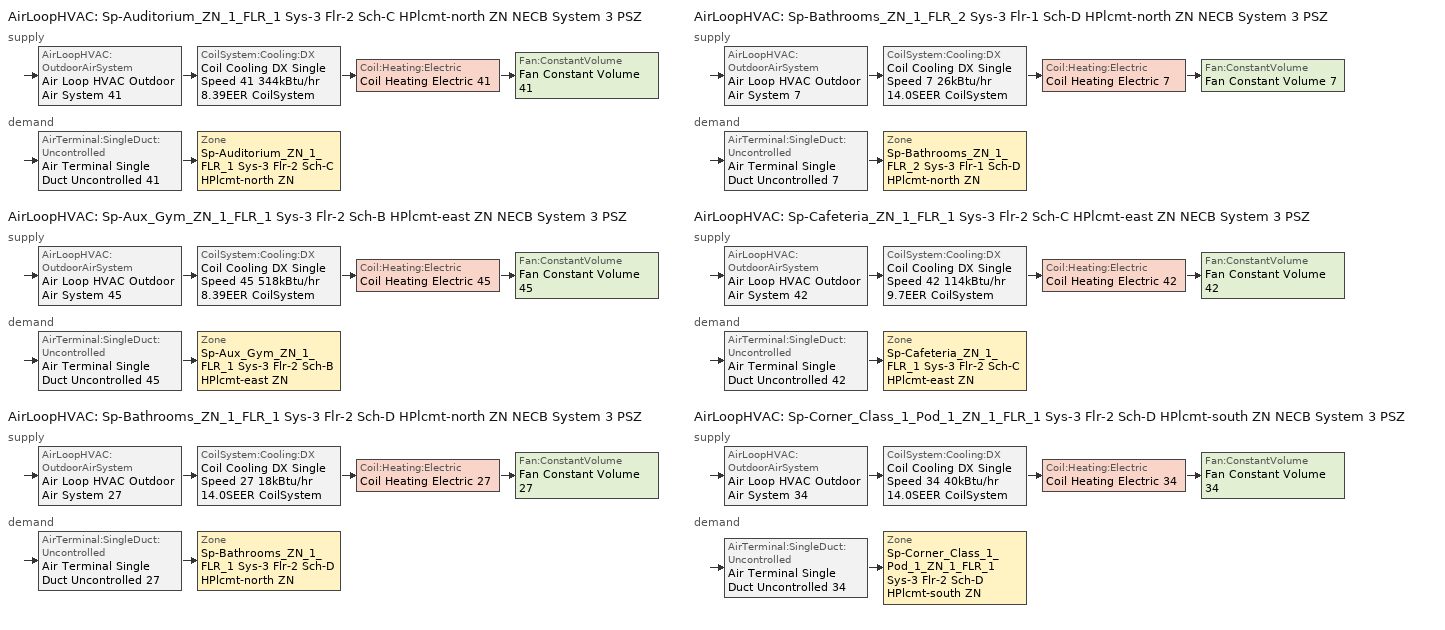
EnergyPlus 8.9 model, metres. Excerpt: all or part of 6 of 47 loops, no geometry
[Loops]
AirLoopHVAC 'Sp-Auditorium_ZN_1_FLR_1 Sys-3 Flr-2 Sch-C HPlcmt-north ZN NECB System 3 PSZ'
 supply: AirLoopHVAC:OutdoorAirSystem 'Air Loop HVAC Outdoor Air System 41' > CoilSystem:Cooling:DX 'Coil Cooling DX Single Speed 41 344kBtu/hr 8.39EER CoilSystem' > Coil:Heating:Electric 'Coil Heating Electric 41' > Fan:ConstantVolume 'Fan Constant Volume 41'
 demand: AirTerminal:SingleDuct:Uncontrolled 'Air Terminal Single Duct Uncontrolled 41' > Zone 'Sp-Auditorium_ZN_1_FLR_1 Sys-3 Flr-2 Sch-C HPlcmt-north ZN'
AirLoopHVAC 'Sp-Aux_Gym_ZN_1_FLR_1 Sys-3 Flr-2 Sch-B HPlcmt-east ZN NECB System 3 PSZ'
 supply: AirLoopHVAC:OutdoorAirSystem 'Air Loop HVAC Outdoor Air System 45' > CoilSystem:Cooling:DX 'Coil Cooling DX Single Speed 45 518kBtu/hr 8.39EER CoilSystem' > Coil:Heating:Electric 'Coil Heating Electric 45' > Fan:ConstantVolume 'Fan Constant Volume 45'
 demand: AirTerminal:SingleDuct:Uncontrolled 'Air Terminal Single Duct Uncontrolled 45' > Zone 'Sp-Aux_Gym_ZN_1_FLR_1 Sys-3 Flr-2 Sch-B HPlcmt-east ZN'
AirLoopHVAC 'Sp-Bathrooms_ZN_1_FLR_1 Sys-3 Flr-2 Sch-D HPlcmt-north ZN NECB System 3 PSZ'
 supply: AirLoopHVAC:OutdoorAirSystem 'Air Loop HVAC Outdoor Air System 27' > CoilSystem:Cooling:DX 'Coil Cooling DX Single Speed 27 18kBtu/hr 14.0SEER CoilSystem' > Coil:Heating:Electric 'Coil Heating Electric 27' > Fan:ConstantVolume 'Fan Constant Volume 27'
 demand: AirTerminal:SingleDuct:Uncontrolled 'Air Terminal Single Duct Uncontrolled 27' > Zone 'Sp-Bathrooms_ZN_1_FLR_1 Sys-3 Flr-2 Sch-D HPlcmt-north ZN'
AirLoopHVAC 'Sp-Bathrooms_ZN_1_FLR_2 Sys-3 Flr-1 Sch-D HPlcmt-north ZN NECB System 3 PSZ'
 supply: AirLoopHVAC:OutdoorAirSystem 'Air Loop HVAC Outdoor Air System 7' > CoilSystem:Cooling:DX 'Coil Cooling DX Single Speed 7 26kBtu/hr 14.0SEER CoilSystem' > Coil:Heating:Electric 'Coil Heating Electric 7' > Fan:ConstantVolume 'Fan Constant Volume 7'
 demand: AirTerminal:SingleDuct:Uncontrolled 'Air Terminal Single Duct Uncontrolled 7' > Zone 'Sp-Bathrooms_ZN_1_FLR_2 Sys-3 Flr-1 Sch-D HPlcmt-north ZN'
AirLoopHVAC 'Sp-Cafeteria_ZN_1_FLR_1 Sys-3 Flr-2 Sch-C HPlcmt-east ZN NECB System 3 PSZ'
 supply: AirLoopHVAC:OutdoorAirSystem 'Air Loop HVAC Outdoor Air System 42' > CoilSystem:Cooling:DX 'Coil Cooling DX Single Speed 42 114kBtu/hr 9.7EER CoilSystem' > Coil:Heating:Electric 'Coil Heating Electric 42' > Fan:ConstantVolume 'Fan Constant Volume 42'
 demand: AirTerminal:SingleDuct:Uncontrolled 'Air Terminal Single Duct Uncontrolled 42' > Zone 'Sp-Cafeteria_ZN_1_FLR_1 Sys-3 Flr-2 Sch-C HPlcmt-east ZN'
AirLoopHVAC 'Sp-Corner_Class_1_Pod_1_ZN_1_FLR_1 Sys-3 Flr-2 Sch-D HPlcmt-south ZN NECB System 3 PSZ'
 supply: AirLoopHVAC:OutdoorAirSystem 'Air Loop HVAC Outdoor Air System 34' > CoilSystem:Cooling:DX 'Coil Cooling DX Single Speed 34 40kBtu/hr 14.0SEER CoilSystem' > Coil:Heating:Electric 'Coil Heating Electric 34' > Fan:ConstantVolume 'Fan Constant Volume 34'
 demand: AirTerminal:SingleDuct:Uncontrolled 'Air Terminal Single Duct Uncontrolled 34' > Zone 'Sp-Corner_Class_1_Pod_1_ZN_1_FLR_1 Sys-3 Flr-2 Sch-D HPlcmt-south ZN'
[DesignSpecification:OutdoorAir] Outdoor Air Method=Sum; Outdoor Air Flow per Person {m3/s-person}=0; Outdoor Air Flow per Zone {m3/s}=0; Outdoor Air Flow Air Changes per Hour {1/hr}=0
Name | Outdoor Air Flow per Zone Floor Area {m3/s-m2}
Space Function Audience - auditorium Ventilation | 0.0041148
Space Function Gym - play Ventilation | 0.001524
Space Function Washroom-sch-D Ventilation | 0.0003048
Space Function Conf./meet./multi-purpose Ventilation | 0.0015748
Space Function Classroom/lecture/training Ventilation | 0.00278384
[DesignSpecification:ZoneAirDistribution] Zone Air Distribution Effectiveness in Cooling Mode=1; Zone Air Distribution Effectiveness in Heating Mode=1
Sp-Auditorium_ZN_1_FLR_1 Sys-3 Flr-2 Sch-C HPlcmt-north ZN Design Spec Zone Air Dist; Sp-Aux_Gym_ZN_1_FLR_1 Sys-3 Flr-2 Sch-B HPlcmt-east ZN Design Spec Zone Air Dist; Sp-Bathrooms_ZN_1_FLR_1 Sys-3 Flr-2 Sch-D HPlcmt-north ZN Design Spec Zone Air Dist; Sp-Bathrooms_ZN_1_FLR_2 Sys-3 Flr-1 Sch-D HPlcmt-north ZN Design Spec Zone Air Dist; Sp-Cafeteria_ZN_1_FLR_1 Sys-3 Flr-2 Sch-C HPlcmt-east ZN Design Spec Zone Air Dist; Sp-Corner_Class_1_Pod_1_ZN_1_FLR_1 Sys-3 Flr-2 Sch-D HPlcmt-south ZN Design Spec Zone Air Dist
[Sizing:Zone] Zone Cooling Design Supply Air Temperature Input Method=SupplyAirTemperature; Zone Cooling Design Supply Air Temperature {C}=13; Zone Cooling Design Supply Air Temperature Difference {deltaC}=11.11; Zone Heating Design Supply Air Temperature Input Method=SupplyAirTemperature; Zone Heating Design Supply Air Temperature {C}=43; Zone Heating Design Supply Air Temperature Difference {deltaC}=11.11; Zone Cooling Design Supply Air Humidity Ratio {kgWater/kgDryAir}=0.0085; Zone Heating Design Supply Air Humidity Ratio {kgWater/kgDryAir}=0.008; Zone Heating Sizing Factor=1.3; Zone Cooling Sizing Factor=1.1; Cooling Design Air Flow Method=DesignDay; Cooling Design Air Flow Rate {m3/s}=0; Cooling Minimum Air Flow per Zone Floor Area {m3/s-m2}=0.000762; Cooling Minimum Air Flow {m3/s}=0; Cooling Minimum Air Flow Fraction=0; Heating Design Air Flow Method=DesignDay; Heating Design Air Flow Rate {m3/s}=0; Heating Maximum Air Flow per Zone Floor Area {m3/s-m2}=0.002032; Heating Maximum Air Flow {m3/s}=0.141576; Heating Maximum Air Flow Fraction=0.3; Account for Dedicated Outdoor Air System=No
Name | Design Specification Outdoor Air Object | Design Specification Zone Air Distribution Object
Sp-Auditorium_ZN_1_FLR_1 Sys-3 Flr-2 Sch-C HPlcmt-north ZN | Space Function Audience - auditorium Ventilation | Sp-Auditorium_ZN_1_FLR_1 Sys-3 Flr-2 Sch-C HPlcmt-north ZN Design Spec Zone Air Dist
Sp-Aux_Gym_ZN_1_FLR_1 Sys-3 Flr-2 Sch-B HPlcmt-east ZN | Space Function Gym - play Ventilation | Sp-Aux_Gym_ZN_1_FLR_1 Sys-3 Flr-2 Sch-B HPlcmt-east ZN Design Spec Zone Air Dist
Sp-Bathrooms_ZN_1_FLR_1 Sys-3 Flr-2 Sch-D HPlcmt-north ZN | Space Function Washroom-sch-D Ventilation | Sp-Bathrooms_ZN_1_FLR_1 Sys-3 Flr-2 Sch-D HPlcmt-north ZN Design Spec Zone Air Dist
Sp-Bathrooms_ZN_1_FLR_2 Sys-3 Flr-1 Sch-D HPlcmt-north ZN | Space Function Washroom-sch-D Ventilation | Sp-Bathrooms_ZN_1_FLR_2 Sys-3 Flr-1 Sch-D HPlcmt-north ZN Design Spec Zone Air Dist
Sp-Cafeteria_ZN_1_FLR_1 Sys-3 Flr-2 Sch-C HPlcmt-east ZN | Space Function Conf./meet./multi-purpose Ventilation | Sp-Cafeteria_ZN_1_FLR_1 Sys-3 Flr-2 Sch-C HPlcmt-east ZN Design Spec Zone Air Dist
Sp-Corner_Class_1_Pod_1_ZN_1_FLR_1 Sys-3 Flr-2 Sch-D HPlcmt-south ZN | Space Function Classroom/lecture/training Ventilation | Sp-Corner_Class_1_Pod_1_ZN_1_FLR_1 Sys-3 Flr-2 Sch-D HPlcmt-south ZN Design Spec Zone Air Dist
[Sizing:System] Type of Load to Size On=Sensible; Design Outdoor Air Flow Rate {m3/s}=Autosize; Central Heating Maximum System Air Flow Ratio=1; Preheat Design Temperature {C}=7; Preheat Design Humidity Ratio {kgWater/kgDryAir}=0.008; Precool Design Temperature {C}=13; Precool Design Humidity Ratio {kgWater/kgDryAir}=0.008; Central Cooling Design Supply Air Temperature {C}=13; Central Heating Design Supply Air Temperature {C}=43; Type of Zone Sum to Use=NonCoincident; 100% Outdoor Air in Cooling=No; 100% Outdoor Air in Heating=No; Central Cooling Design Supply Air Humidity Ratio {kgWater/kgDryAir}=0.0085; Central Heating Design Supply Air Humidity Ratio {kgWater/kgDryAir}=0.008; Cooling Supply Air Flow Rate Method=DesignDay; Cooling Supply Air Flow Rate {m3/s}=0; Cooling Supply Air Flow Rate Per Floor Area {m3/s-m2}=0.00996765; Cooling Fraction of Autosized Cooling Supply Air Flow Rate=1; Cooling Supply Air Flow Rate Per Unit Cooling Capacity {m3/s-W}=3.94755e-05; Heating Supply Air Flow Rate Method=DesignDay; Heating Supply Air Flow Rate {m3/s}=0; Heating Supply Air Flow Rate Per Floor Area {m3/s-m2}=0.00996765; Heating Fraction of Autosized Heating Supply Air Flow Rate=1; Heating Fraction of Autosized Cooling Supply Air Flow Rate=1; Heating Supply Air Flow Rate Per Unit Heating Capacity {m3/s-W}=3.15882e-05; System Outdoor Air Method=ZoneSum; Zone Maximum Outdoor Air Fraction=1; Cooling Design Capacity Method=CoolingDesignCapacity; Cooling Design Capacity {W}=Autosize; Cooling Design Capacity Per Floor Area {W/m2}=234.7; Fraction of Autosized Cooling Design Capacity=1; Heating Design Capacity Method=HeatingDesignCapacity; Heating Design Capacity {W}=Autosize; Heating Design Capacity Per Floor Area {W/m2}=157; Fraction of Autosized Heating Design Capacity=1; Central Cooling Capacity Control Method=OnOff
Sp-Auditorium_ZN_1_FLR_1 Sys-3 Flr-2 Sch-C HPlcmt-north ZN NECB System 3 PSZ; Sp-Aux_Gym_ZN_1_FLR_1 Sys-3 Flr-2 Sch-B HPlcmt-east ZN NECB System 3 PSZ; Sp-Bathrooms_ZN_1_FLR_1 Sys-3 Flr-2 Sch-D HPlcmt-north ZN NECB System 3 PSZ; Sp-Bathrooms_ZN_1_FLR_2 Sys-3 Flr-1 Sch-D HPlcmt-north ZN NECB System 3 PSZ; Sp-Cafeteria_ZN_1_FLR_1 Sys-3 Flr-2 Sch-C HPlcmt-east ZN NECB System 3 PSZ; Sp-Corner_Class_1_Pod_1_ZN_1_FLR_1 Sys-3 Flr-2 Sch-D HPlcmt-south ZN NECB System 3 PSZ
[ZoneControl:Thermostat]
Name | Zone or ZoneList | Control Type Schedule | Control 1
Sp-Auditorium_ZN_1_FLR_1 Sys-3 Flr-2 Sch-C HPlcmt-north ZN Thermostat | Sp-Auditorium_ZN_1_FLR_1 Sys-3 Flr-2 Sch-C HPlcmt-north ZN | Sp-Auditorium_ZN_1_FLR_1 Sys-3 Flr-2 Sch-C HPlcmt-north ZN Thermostat Schedule | Space Function Audience - auditorium Thermostat 2
Sp-Aux_Gym_ZN_1_FLR_1 Sys-3 Flr-2 Sch-B HPlcmt-east ZN Thermostat | Sp-Aux_Gym_ZN_1_FLR_1 Sys-3 Flr-2 Sch-B HPlcmt-east ZN | Sp-Aux_Gym_ZN_1_FLR_1 Sys-3 Flr-2 Sch-B HPlcmt-east ZN Thermostat Schedule | Space Function Gym - play Thermostat 3
Sp-Bathrooms_ZN_1_FLR_1 Sys-3 Flr-2 Sch-D HPlcmt-north ZN Thermostat | Sp-Bathrooms_ZN_1_FLR_1 Sys-3 Flr-2 Sch-D HPlcmt-north ZN | Sp-Bathrooms_ZN_1_FLR_1 Sys-3 Flr-2 Sch-D HPlcmt-north ZN Thermostat Schedule | Space Function Washroom-sch-D Thermostat 4
Sp-Bathrooms_ZN_1_FLR_2 Sys-3 Flr-1 Sch-D HPlcmt-north ZN Thermostat | Sp-Bathrooms_ZN_1_FLR_2 Sys-3 Flr-1 Sch-D HPlcmt-north ZN | Sp-Bathrooms_ZN_1_FLR_2 Sys-3 Flr-1 Sch-D HPlcmt-north ZN Thermostat Schedule | Space Function Washroom-sch-D Thermostat 3
Sp-Cafeteria_ZN_1_FLR_1 Sys-3 Flr-2 Sch-C HPlcmt-east ZN Thermostat | Sp-Cafeteria_ZN_1_FLR_1 Sys-3 Flr-2 Sch-C HPlcmt-east ZN | Sp-Cafeteria_ZN_1_FLR_1 Sys-3 Flr-2 Sch-C HPlcmt-east ZN Thermostat Schedule | Space Function Conf./meet./multi-purpose Thermostat 2
Sp-Corner_Class_1_Pod_1_ZN_1_FLR_1 Sys-3 Flr-2 Sch-D HPlcmt-south ZN Thermostat | Sp-Corner_Class_1_Pod_1_ZN_1_FLR_1 Sys-3 Flr-2 Sch-D HPlcmt-south ZN | Sp-Corner_Class_1_Pod_1_ZN_1_FLR_1 Sys-3 Flr-2 Sch-D HPlcmt-south ZN Thermostat Schedule | Space Function Classroom/lecture/training Thermostat 43
[ThermostatSetpoint:DualSetpoint]
Name | Heating Setpoint Temperature Schedule | Cooling Setpoint Temperature Schedule
Space Function Audience - auditorium Thermostat 2; Space Function Conf./meet./multi-purpose Thermostat 2 | NECB-C-Thermostat Setpoint-Heating | NECB-C-Thermostat Setpoint-Cooling
Space Function Gym - play Thermostat 3 | NECB-B-Thermostat Setpoint-Heating | NECB-B-Thermostat Setpoint-Cooling
Space Function Washroom-sch-D Thermostat 4; Space Function Washroom-sch-D Thermostat 3; Space Function Classroom/lecture/training Thermostat 43 | NECB-D-Thermostat Setpoint-Heating | NECB-D-Thermostat Setpoint-Cooling
[ZoneHVAC:Baseboard:Convective:Electric] Availability Schedule=Always On Discrete; Heating Design Capacity {W}=Autosize; Efficiency=1
Zone HVAC Baseboard Convective Electric 41; Zone HVAC Baseboard Convective Electric 45; Zone HVAC Baseboard Convective Electric 27; Zone HVAC Baseboard Convective Electric 7; Zone HVAC Baseboard Convective Electric 42; Zone HVAC Baseboard Convective Electric 34
[AirTerminal:SingleDuct:Uncontrolled] Availability Schedule=Always On Discrete; Maximum Air Flow Rate {m3/s}=AutoSize
Air Terminal Single Duct Uncontrolled 41; Air Terminal Single Duct Uncontrolled 45; Air Terminal Single Duct Uncontrolled 27; Air Terminal Single Duct Uncontrolled 7; Air Terminal Single Duct Uncontrolled 42; Air Terminal Single Duct Uncontrolled 34
[Zone equipment]
Sp-Auditorium_ZN_1_FLR_1 Sys-3 Flr-2 Sch-C HPlcmt-north ZN: Air Terminal Single Duct Uncontrolled 41, Zone HVAC Baseboard Convective Electric 41
Sp-Aux_Gym_ZN_1_FLR_1 Sys-3 Flr-2 Sch-B HPlcmt-east ZN: Air Terminal Single Duct Uncontrolled 45, Zone HVAC Baseboard Convective Electric 45
Sp-Bathrooms_ZN_1_FLR_1 Sys-3 Flr-2 Sch-D HPlcmt-north ZN: Air Terminal Single Duct Uncontrolled 27, Zone HVAC Baseboard Convective Electric 27
Sp-Bathrooms_ZN_1_FLR_2 Sys-3 Flr-1 Sch-D HPlcmt-north ZN: Air Terminal Single Duct Uncontrolled 7, Zone HVAC Baseboard Convective Electric 7
Sp-Cafeteria_ZN_1_FLR_1 Sys-3 Flr-2 Sch-C HPlcmt-east ZN: Air Terminal Single Duct Uncontrolled 42, Zone HVAC Baseboard Convective Electric 42
Sp-Corner_Class_1_Pod_1_ZN_1_FLR_1 Sys-3 Flr-2 Sch-D HPlcmt-south ZN: Air Terminal Single Duct Uncontrolled 34, Zone HVAC Baseboard Convective Electric 34
[Fan:ConstantVolume] Fan Total Efficiency=0.39975; Pressure Rise {Pa}=640; Maximum Flow Rate {m3/s}=AutoSize; Motor Efficiency=0.615; Motor In Airstream Fraction=1
Name | Availability Schedule
Fan Constant Volume 41 | Sp-Auditorium_ZN_1_FLR_1 Sys-3 Flr-2 Sch-C HPlcmt-north ZN NECB System 3 PSZ Occ Sch
Fan Constant Volume 45 | Sp-Aux_Gym_ZN_1_FLR_1 Sys-3 Flr-2 Sch-B HPlcmt-east ZN NECB System 3 PSZ Occ Sch
Fan Constant Volume 27 | Always On Discrete
Fan Constant Volume 7 | Sp-Bathrooms_ZN_1_FLR_2 Sys-3 Flr-1 Sch-D HPlcmt-north ZN NECB System 3 PSZ Occ Sch
Fan Constant Volume 42 | Sp-Cafeteria_ZN_1_FLR_1 Sys-3 Flr-2 Sch-C HPlcmt-east ZN NECB System 3 PSZ Occ Sch
Fan Constant Volume 34 | Sp-Corner_Class_1_Pod_1_ZN_1_FLR_1 Sys-3 Flr-2 Sch-D HPlcmt-south ZN NECB System 3 PSZ Occ Sch
[Coil:Cooling:DX:SingleSpeed] Availability Schedule=Always On Discrete; Gross Rated Total Cooling Capacity {W}=Autosize; Gross Rated Sensible Heat Ratio=Autosize; Rated Air Flow Rate {m3/s}=Autosize; Rated Evaporator Fan Power Per Volume Flow Rate {W/(m3/s)}=773.3; Condenser Type=AirCooled; Evaporative Condenser Effectiveness=0; Evaporative Condenser Air Flow Rate {m3/s}=Autosize; Evaporative Condenser Pump Rated Power Consumption {W}=Autosize; Crankcase Heater Capacity {W}=0; Maximum Outdoor Dry-Bulb Temperature for Crankcase Heater Operation {C}=0; Basin Heater Capacity {W/K}=0; Basin Heater Setpoint Temperature {C}=10
Name | Gross Rated Cooling COP {W/W} | Total Cooling Capacity Function of Temperature Curve | Total Cooling Capacity Function of Flow Fraction Curve | Energy Input Ratio Function of Temperature Curve | Energy Input Ratio Function of Flow Fraction Curve | Part Load Fraction Correlation Curve
Coil Cooling DX Single Speed 41 344kBtu/hr 8.39EER | 3.0624 | DXCOOL-NECB2011-REF-CAPFT 35 | DXCOOL-NECB2011-REF-CAPFFLOW 35 | DXCOOL-NECB2011-REF-COOLEIRFT 35 | DXCOOL-NECB2011-REF-COOLEIRFFLOW 35 | DXCOOL-NECB2011-REF-COOLPLFFPLR 35
Coil Cooling DX Single Speed 45 518kBtu/hr 8.39EER | 3.17652 | DXCOOL-NECB2011-REF-CAPFT 39 | DXCOOL-NECB2011-REF-CAPFFLOW 39 | DXCOOL-NECB2011-REF-COOLEIRFT 39 | DXCOOL-NECB2011-REF-COOLEIRFFLOW 39 | DXCOOL-NECB2011-REF-COOLPLFFPLR 39
Coil Cooling DX Single Speed 27 18kBtu/hr 14.0SEER | 3.8248 | DXCOOL-NECB2011-REF-CAPFT 19 | DXCOOL-NECB2011-REF-CAPFFLOW 19 | DXCOOL-NECB2011-REF-COOLEIRFT 19 | DXCOOL-NECB2011-REF-COOLEIRFFLOW 19 | DXCOOL-NECB2011-REF-COOLPLFFPLR 19
Coil Cooling DX Single Speed 7 26kBtu/hr 14.0SEER | 3.8248 | DXCOOL-NECB2011-REF-CAPFT 43 | DXCOOL-NECB2011-REF-CAPFFLOW 43 | DXCOOL-NECB2011-REF-COOLEIRFT 43 | DXCOOL-NECB2011-REF-COOLEIRFFLOW 43 | DXCOOL-NECB2011-REF-COOLPLFFPLR 43
Coil Cooling DX Single Speed 42 114kBtu/hr 9.7EER | 3.36502 | DXCOOL-NECB2011-REF-CAPFT 36 | DXCOOL-NECB2011-REF-CAPFFLOW 36 | DXCOOL-NECB2011-REF-COOLEIRFT 36 | DXCOOL-NECB2011-REF-COOLEIRFFLOW 36 | DXCOOL-NECB2011-REF-COOLPLFFPLR 36
Coil Cooling DX Single Speed 34 40kBtu/hr 14.0SEER | 3.8248 | DXCOOL-NECB2011-REF-CAPFT 27 | DXCOOL-NECB2011-REF-CAPFFLOW 27 | DXCOOL-NECB2011-REF-COOLEIRFT 27 | DXCOOL-NECB2011-REF-COOLEIRFFLOW 27 | DXCOOL-NECB2011-REF-COOLPLFFPLR 27
[Coil:Heating:Electric] Availability Schedule=Always On Discrete; Efficiency=1; Nominal Capacity {W}=Autosize
Coil Heating Electric 41; Coil Heating Electric 45; Coil Heating Electric 27; Coil Heating Electric 7; Coil Heating Electric 42; Coil Heating Electric 34
[CoilSystem:Cooling:DX] Availability Schedule=Always On Discrete
Name | Cooling Coil
Coil Cooling DX Single Speed 41 344kBtu/hr 8.39EER CoilSystem | Coil Cooling DX Single Speed 41 344kBtu/hr 8.39EER
Coil Cooling DX Single Speed 45 518kBtu/hr 8.39EER CoilSystem | Coil Cooling DX Single Speed 45 518kBtu/hr 8.39EER
Coil Cooling DX Single Speed 27 18kBtu/hr 14.0SEER CoilSystem | Coil Cooling DX Single Speed 27 18kBtu/hr 14.0SEER
Coil Cooling DX Single Speed 7 26kBtu/hr 14.0SEER CoilSystem | Coil Cooling DX Single Speed 7 26kBtu/hr 14.0SEER
Coil Cooling DX Single Speed 42 114kBtu/hr 9.7EER CoilSystem | Coil Cooling DX Single Speed 42 114kBtu/hr 9.7EER
Coil Cooling DX Single Speed 34 40kBtu/hr 14.0SEER CoilSystem | Coil Cooling DX Single Speed 34 40kBtu/hr 14.0SEER
[HeatExchanger:AirToAir:SensibleAndLatent]
Sp-Auditorium_ZN_1_FLR_1 Sys-3 Flr-2 Sch-C HPlcmt-north ZN NECB System 3 PSZ ERV: Availability Schedule=Always On Discrete; Nominal Supply Air Flow Rate {m3/s}=Autosize; Sensible Effectiveness at 100% Heating Air Flow=0.5; Latent Effectiveness at 100% Heating Air Flow=0.5; Sensible Effectiveness at 75% Heating Air Flow=0.5; Latent Effectiveness at 75% Heating Air Flow=0.5; Sensible Effectiveness at 100% Cooling Air Flow=0.5; Latent Effectiveness at 100% Cooling Air Flow=0.5; Sensible Effectiveness at 75% Cooling Air Flow=0.5; Latent Effectiveness at 75% Cooling Air Flow=0.5; Nominal Electric Power {W}=50; Supply Air Outlet Temperature Control=Yes; Heat Exchanger Type=Rotary; Frost Control Type=ExhaustOnly; Threshold Temperature {C}=-23.3; Initial Defrost Time Fraction=0.167; Rate of Defrost Time Fraction Increase {1/K}=1.44; Economizer Lockout=Yes
[Controller:OutdoorAir] Minimum Outdoor Air Flow Rate {m3/s}=0; Maximum Outdoor Air Flow Rate {m3/s}=Autosize; Economizer Control Action Type=ModulateFlow; Lockout Type=NoLockout; Minimum Limit Type=FixedMinimum; High Humidity Control=No; Control High Indoor Humidity Based on Outdoor Humidity Ratio=Yes; Heat Recovery Bypass Control Type=BypassWhenWithinEconomizerLimits
Name | Economizer Control Type | Minimum Outdoor Air Schedule | Mechanical Ventilation Controller | Economizer Maximum Limit Dry-Bulb Temperature {C} | Economizer Maximum Limit Enthalpy {J/kg} | Economizer Minimum Limit Dry-Bulb Temperature {C}
Controller Outdoor Air 41 | DifferentialEnthalpy | Sp-Auditorium_ZN_1_FLR_1 Sys-3 Flr-2 Sch-C HPlcmt-north ZN NECB System 3 PSZ Occ Sch | Controller Mechanical Ventilation 41
Controller Outdoor Air 45 | DifferentialEnthalpy | Sp-Aux_Gym_ZN_1_FLR_1 Sys-3 Flr-2 Sch-B HPlcmt-east ZN NECB System 3 PSZ Occ Sch | Controller Mechanical Ventilation 45
Controller Outdoor Air 27 | NoEconomizer | Always On Discrete | Controller Mechanical Ventilation 27 | 28 | 64000 | -100
Controller Outdoor Air 7 | NoEconomizer | Sp-Bathrooms_ZN_1_FLR_2 Sys-3 Flr-1 Sch-D HPlcmt-north ZN NECB System 3 PSZ Occ Sch | Controller Mechanical Ventilation 7 | 28 | 64000 | -100
Controller Outdoor Air 42 | DifferentialEnthalpy | Sp-Cafeteria_ZN_1_FLR_1 Sys-3 Flr-2 Sch-C HPlcmt-east ZN NECB System 3 PSZ Occ Sch | Controller Mechanical Ventilation 42
Controller Outdoor Air 34 | NoEconomizer | Sp-Corner_Class_1_Pod_1_ZN_1_FLR_1 Sys-3 Flr-2 Sch-D HPlcmt-south ZN NECB System 3 PSZ Occ Sch | Controller Mechanical Ventilation 34 | 28 | 64000 | -100
[Controller:MechanicalVentilation] Demand Controlled Ventilation=No; System Outdoor Air Method=ZoneSum
Name | Availability Schedule | Zone 1 | Design Specification Outdoor Air Object Name 1 | Design Specification Zone Air Distribution Object Name 1
Controller Mechanical Ventilation 41 | Sp-Auditorium_ZN_1_FLR_1 Sys-3 Flr-2 Sch-C HPlcmt-north ZN NECB System 3 PSZ Occ Sch | Sp-Auditorium_ZN_1_FLR_1 Sys-3 Flr-2 Sch-C HPlcmt-north ZN | Space Function Audience - auditorium Ventilation | Sp-Auditorium_ZN_1_FLR_1 Sys-3 Flr-2 Sch-C HPlcmt-north ZN Design Spec Zone Air Dist
Controller Mechanical Ventilation 45 | Sp-Aux_Gym_ZN_1_FLR_1 Sys-3 Flr-2 Sch-B HPlcmt-east ZN NECB System 3 PSZ Occ Sch | Sp-Aux_Gym_ZN_1_FLR_1 Sys-3 Flr-2 Sch-B HPlcmt-east ZN | Space Function Gym - play Ventilation | Sp-Aux_Gym_ZN_1_FLR_1 Sys-3 Flr-2 Sch-B HPlcmt-east ZN Design Spec Zone Air Dist
Controller Mechanical Ventilation 27 | Always On Discrete | Sp-Bathrooms_ZN_1_FLR_1 Sys-3 Flr-2 Sch-D HPlcmt-north ZN | Space Function Washroom-sch-D Ventilation | Sp-Bathrooms_ZN_1_FLR_1 Sys-3 Flr-2 Sch-D HPlcmt-north ZN Design Spec Zone Air Dist
Controller Mechanical Ventilation 7 | Sp-Bathrooms_ZN_1_FLR_2 Sys-3 Flr-1 Sch-D HPlcmt-north ZN NECB System 3 PSZ Occ Sch | Sp-Bathrooms_ZN_1_FLR_2 Sys-3 Flr-1 Sch-D HPlcmt-north ZN | Space Function Washroom-sch-D Ventilation | Sp-Bathrooms_ZN_1_FLR_2 Sys-3 Flr-1 Sch-D HPlcmt-north ZN Design Spec Zone Air Dist
Controller Mechanical Ventilation 42 | Sp-Cafeteria_ZN_1_FLR_1 Sys-3 Flr-2 Sch-C HPlcmt-east ZN NECB System 3 PSZ Occ Sch | Sp-Cafeteria_ZN_1_FLR_1 Sys-3 Flr-2 Sch-C HPlcmt-east ZN | Space Function Conf./meet./multi-purpose Ventilation | Sp-Cafeteria_ZN_1_FLR_1 Sys-3 Flr-2 Sch-C HPlcmt-east ZN Design Spec Zone Air Dist
Controller Mechanical Ventilation 34 | Sp-Corner_Class_1_Pod_1_ZN_1_FLR_1 Sys-3 Flr-2 Sch-D HPlcmt-south ZN NECB System 3 PSZ Occ Sch | Sp-Corner_Class_1_Pod_1_ZN_1_FLR_1 Sys-3 Flr-2 Sch-D HPlcmt-south ZN | Space Function Classroom/lecture/training Ventilation | Sp-Corner_Class_1_Pod_1_ZN_1_FLR_1 Sys-3 Flr-2 Sch-D HPlcmt-south ZN Design Spec Zone Air Dist
[AirLoopHVAC] Design Supply Air Flow Rate {m3/s}=AutoSize
Sp-Auditorium_ZN_1_FLR_1 Sys-3 Flr-2 Sch-C HPlcmt-north ZN NECB System 3 PSZ; Sp-Aux_Gym_ZN_1_FLR_1 Sys-3 Flr-2 Sch-B HPlcmt-east ZN NECB System 3 PSZ; Sp-Bathrooms_ZN_1_FLR_1 Sys-3 Flr-2 Sch-D HPlcmt-north ZN NECB System 3 PSZ; Sp-Bathrooms_ZN_1_FLR_2 Sys-3 Flr-1 Sch-D HPlcmt-north ZN NECB System 3 PSZ; Sp-Cafeteria_ZN_1_FLR_1 Sys-3 Flr-2 Sch-C HPlcmt-east ZN NECB System 3 PSZ; Sp-Corner_Class_1_Pod_1_ZN_1_FLR_1 Sys-3 Flr-2 Sch-D HPlcmt-south ZN NECB System 3 PSZ
[SetpointManager:SingleZone:Reheat] Control Variable=Temperature; Minimum Supply Air Temperature {C}=13; Maximum Supply Air Temperature {C}=43
Name | Control Zone
Setpoint Manager Single Zone Reheat 41 | Sp-Auditorium_ZN_1_FLR_1 Sys-3 Flr-2 Sch-C HPlcmt-north ZN
Setpoint Manager Single Zone Reheat 45 | Sp-Aux_Gym_ZN_1_FLR_1 Sys-3 Flr-2 Sch-B HPlcmt-east ZN
Setpoint Manager Single Zone Reheat 27 | Sp-Bathrooms_ZN_1_FLR_1 Sys-3 Flr-2 Sch-D HPlcmt-north ZN
Setpoint Manager Single Zone Reheat 7 | Sp-Bathrooms_ZN_1_FLR_2 Sys-3 Flr-1 Sch-D HPlcmt-north ZN
Setpoint Manager Single Zone Reheat 42 | Sp-Cafeteria_ZN_1_FLR_1 Sys-3 Flr-2 Sch-C HPlcmt-east ZN
Setpoint Manager Single Zone Reheat 34 | Sp-Corner_Class_1_Pod_1_ZN_1_FLR_1 Sys-3 Flr-2 Sch-D HPlcmt-south ZN
[SetpointManager:MixedAir] Control Variable=Temperature
Node 496 OS Default SPM; Node 495 OS Default SPM; Node 494 OS Default SPM; Node 540 OS Default SPM; Node 539 OS Default SPM; Node 538 OS Default SPM; Node 342 OS Default SPM; Node 341 OS Default SPM; Node 340 OS Default SPM; Node 122 OS Default SPM; Node 121 OS Default SPM; Node 120 OS Default SPM; Node 507 OS Default SPM; Node 506 OS Default SPM; Node 505 OS Default SPM; Node 419 OS Default SPM; Node 418 OS Default SPM; Node 417 OS Default SPM
[SetpointManager:OutdoorAirPretreat]
Setpoint Manager Outdoor Air Pretreat 1: Control Variable=Temperature; Minimum Setpoint Temperature {C}=-99; Maximum Setpoint Temperature {C}=99; Minimum Setpoint Humidity Ratio {kgWater/kgDryAir}=1e-005; Maximum Setpoint Humidity Ratio {kgWater/kgDryAir}=1
[Schedule:Day:Interval]
NECB-C-Thermostat Setpoint-Heating Sun|Hol Day: No, 09:00, 18, 10:00, 20, 19:00, 22, 24:00, 18
NECB-C-Thermostat Setpoint-Heating Default|Wkdy Day; NECB-C-Thermostat Setpoint-Heating Sat Day; NECB-C-Thermostat Setpoint-Heating Default: No, 07:00, 18, 08:00, 20, 21:00, 22, 24:00, 18
NECB-C-Thermostat Setpoint-Cooling Sun|Hol Day: No, 09:00, 35, 19:00, 24, 24:00, 35
NECB-C-Thermostat Setpoint-Cooling Default|Wkdy Day; NECB-C-Thermostat Setpoint-Cooling Sat Day; NECB-C-Thermostat Setpoint-Cooling Default: No, 07:00, 35, 21:00, 24, 24:00, 35
Sp-Auditorium_ZN_1_FLR_1 Sys-3 Flr-2 Sch-C HPlcmt-north ZN NECB System 3 PSZ Occ Sch Sunday; Sp-Cafeteria_ZN_1_FLR_1 Sys-3 Flr-2 Sch-C HPlcmt-east ZN NECB System 3 PSZ Occ Sch Sunday: No, 11:00, 0, 19:00, 1, 24:00, 0
Sp-Auditorium_ZN_1_FLR_1 Sys-3 Flr-2 Sch-C HPlcmt-north ZN NECB System 3 PSZ Occ Sch Monday; Sp-Auditorium_ZN_1_FLR_1 Sys-3 Flr-2 Sch-C HPlcmt-north ZN NECB System 3 PSZ Occ Sch Tuesday; Sp-Auditorium_ZN_1_FLR_1 Sys-3 Flr-2 Sch-C HPlcmt-north ZN NECB System 3 PSZ Occ Sch Wednesday; Sp-Auditorium_ZN_1_FLR_1 Sys-3 Flr-2 Sch-C HPlcmt-north ZN NECB System 3 PSZ Occ Sch Thursday; Sp-Auditorium_ZN_1_FLR_1 Sys-3 Flr-2 Sch-C HPlcmt-north ZN NECB System 3 PSZ Occ Sch Friday; Sp-Auditorium_ZN_1_FLR_1 Sys-3 Flr-2 Sch-C HPlcmt-north ZN NECB System 3 PSZ Occ Sch Saturday; Sp-Cafeteria_ZN_1_FLR_1 Sys-3 Flr-2 Sch-C HPlcmt-east ZN NECB System 3 PSZ Occ Sch Monday; Sp-Cafeteria_ZN_1_FLR_1 Sys-3 Flr-2 Sch-C HPlcmt-east ZN NECB System 3 PSZ Occ Sch Tuesday; Sp-Cafeteria_ZN_1_FLR_1 Sys-3 Flr-2 Sch-C HPlcmt-east ZN NECB System 3 PSZ Occ Sch Wednesday; Sp-Cafeteria_ZN_1_FLR_1 Sys-3 Flr-2 Sch-C HPlcmt-east ZN NECB System 3 PSZ Occ Sch Thursday; Sp-Cafeteria_ZN_1_FLR_1 Sys-3 Flr-2 Sch-C HPlcmt-east ZN NECB System 3 PSZ Occ Sch Friday; Sp-Cafeteria_ZN_1_FLR_1 Sys-3 Flr-2 Sch-C HPlcmt-east ZN NECB System 3 PSZ Occ Sch Saturday: No, 09:00, 0, 21:00, 1, 24:00, 0
Sp-Auditorium_ZN_1_FLR_1 Sys-3 Flr-2 Sch-C HPlcmt-north ZN NECB System 3 PSZ Occ Sch Default; Sp-Auditorium_ZN_1_FLR_1 Sys-3 Flr-2 Sch-C HPlcmt-north ZN NECB System 3 PSZ Occ Sch Summer Design Day; Sp-Auditorium_ZN_1_FLR_1 Sys-3 Flr-2 Sch-C HPlcmt-north ZN NECB System 3 PSZ Occ Sch Winter Design Day; Sp-Aux_Gym_ZN_1_FLR_1 Sys-3 Flr-2 Sch-B HPlcmt-east ZN NECB System 3 PSZ Occ Sch Default; Sp-Aux_Gym_ZN_1_FLR_1 Sys-3 Flr-2 Sch-B HPlcmt-east ZN NECB System 3 PSZ Occ Sch Summer Design Day; Sp-Aux_Gym_ZN_1_FLR_1 Sys-3 Flr-2 Sch-B HPlcmt-east ZN NECB System 3 PSZ Occ Sch Winter Design Day; Sp-Bathrooms_ZN_1_FLR_2 Sys-3 Flr-1 Sch-D HPlcmt-north ZN NECB System 3 PSZ Occ Sch Default; Sp-Bathrooms_ZN_1_FLR_2 Sys-3 Flr-1 Sch-D HPlcmt-north ZN NECB System 3 PSZ Occ Sch Summer Design Day; Sp-Bathrooms_ZN_1_FLR_2 Sys-3 Flr-1 Sch-D HPlcmt-north ZN NECB System 3 PSZ Occ Sch Winter Design Day; Sp-Cafeteria_ZN_1_FLR_1 Sys-3 Flr-2 Sch-C HPlcmt-east ZN NECB System 3 PSZ Occ Sch Default; Sp-Cafeteria_ZN_1_FLR_1 Sys-3 Flr-2 Sch-C HPlcmt-east ZN NECB System 3 PSZ Occ Sch Summer Design Day; Sp-Cafeteria_ZN_1_FLR_1 Sys-3 Flr-2 Sch-C HPlcmt-east ZN NECB System 3 PSZ Occ Sch Winter Design Day; Sp-Corner_Class_1_Pod_1_ZN_1_FLR_1 Sys-3 Flr-2 Sch-D HPlcmt-south ZN NECB System 3 PSZ Occ Sch Default; Sp-Corner_Class_1_Pod_1_ZN_1_FLR_1 Sys-3 Flr-2 Sch-D HPlcmt-south ZN NECB System 3 PSZ Occ Sch Summer Design Day; Sp-Corner_Class_1_Pod_1_ZN_1_FLR_1 Sys-3 Flr-2 Sch-D HPlcmt-south ZN NECB System 3 PSZ Occ Sch Winter Design Day: No, 24:00, 1
NECB-B-Thermostat Setpoint-Heating Sun|Hol Day: No, 01:00, 18, 02:00, 22, 09:00, 18, 10:00, 20, 23:00, 22, 24:00, 18
NECB-B-Thermostat Setpoint-Heating Default|Wkdy Day; NECB-B-Thermostat Setpoint-Heating Sat Day; NECB-B-Thermostat Setpoint-Heating Default: No, 02:00, 22, 08:00, 18, 09:00, 20, 24:00, 22
NECB-B-Thermostat Setpoint-Cooling Sun|Hol Day: No, 09:00, 35, 23:00, 24, 24:00, 35
NECB-B-Thermostat Setpoint-Cooling Default|Wkdy Day; NECB-B-Thermostat Setpoint-Cooling Sat Day; NECB-B-Thermostat Setpoint-Cooling Default: No, 01:00, 24, 08:00, 35, 24:00, 24
Sp-Aux_Gym_ZN_1_FLR_1 Sys-3 Flr-2 Sch-B HPlcmt-east ZN NECB System 3 PSZ Occ Sch Sunday: No, 01:00, 0, 02:00, 1, 11:00, 0, 23:00, 1, 24:00, 0
Sp-Aux_Gym_ZN_1_FLR_1 Sys-3 Flr-2 Sch-B HPlcmt-east ZN NECB System 3 PSZ Occ Sch Monday; Sp-Aux_Gym_ZN_1_FLR_1 Sys-3 Flr-2 Sch-B HPlcmt-east ZN NECB System 3 PSZ Occ Sch Tuesday; Sp-Aux_Gym_ZN_1_FLR_1 Sys-3 Flr-2 Sch-B HPlcmt-east ZN NECB System 3 PSZ Occ Sch Wednesday; Sp-Aux_Gym_ZN_1_FLR_1 Sys-3 Flr-2 Sch-B HPlcmt-east ZN NECB System 3 PSZ Occ Sch Thursday; Sp-Aux_Gym_ZN_1_FLR_1 Sys-3 Flr-2 Sch-B HPlcmt-east ZN NECB System 3 PSZ Occ Sch Friday: No, 01:00, 1, 10:00, 0, 24:00, 1
Sp-Aux_Gym_ZN_1_FLR_1 Sys-3 Flr-2 Sch-B HPlcmt-east ZN NECB System 3 PSZ Occ Sch Saturday: No, 02:00, 1, 10:00, 0, 24:00, 1
NECB-D-Thermostat Setpoint-Heating Sun|Hol Day; NECB-D-Thermostat Setpoint-Heating Sat Day: No, 24:00, 18
NECB-D-Thermostat Setpoint-Heating Default|Wkdy Day; NECB-D-Thermostat Setpoint-Heating Default: No, 07:00, 18, 08:00, 20, 23:00, 22, 24:00, 18
NECB-D-Thermostat Setpoint-Cooling Sun|Hol Day; NECB-D-Thermostat Setpoint-Cooling Sat Day: No, 24:00, 35
NECB-D-Thermostat Setpoint-Cooling Default|Wkdy Day; NECB-D-Thermostat Setpoint-Cooling Default: No, 07:00, 35, 23:00, 24, 24:00, 35
Sp-Bathrooms_ZN_1_FLR_2 Sys-3 Flr-1 Sch-D HPlcmt-north ZN NECB System 3 PSZ Occ Sch Sunday; Sp-Bathrooms_ZN_1_FLR_2 Sys-3 Flr-1 Sch-D HPlcmt-north ZN NECB System 3 PSZ Occ Sch Saturday; Sp-Corner_Class_1_Pod_1_ZN_1_FLR_1 Sys-3 Flr-2 Sch-D HPlcmt-south ZN NECB System 3 PSZ Occ Sch Sunday; Sp-Corner_Class_1_Pod_1_ZN_1_FLR_1 Sys-3 Flr-2 Sch-D HPlcmt-south ZN NECB System 3 PSZ Occ Sch Saturday: No, 24:00, 0
Sp-Bathrooms_ZN_1_FLR_2 Sys-3 Flr-1 Sch-D HPlcmt-north ZN NECB System 3 PSZ Occ Sch Monday; Sp-Bathrooms_ZN_1_FLR_2 Sys-3 Flr-1 Sch-D HPlcmt-north ZN NECB System 3 PSZ Occ Sch Tuesday; Sp-Bathrooms_ZN_1_FLR_2 Sys-3 Flr-1 Sch-D HPlcmt-north ZN NECB System 3 PSZ Occ Sch Wednesday; Sp-Bathrooms_ZN_1_FLR_2 Sys-3 Flr-1 Sch-D HPlcmt-north ZN NECB System 3 PSZ Occ Sch Thursday; Sp-Bathrooms_ZN_1_FLR_2 Sys-3 Flr-1 Sch-D HPlcmt-north ZN NECB System 3 PSZ Occ Sch Friday; Sp-Corner_Class_1_Pod_1_ZN_1_FLR_1 Sys-3 Flr-2 Sch-D HPlcmt-south ZN NECB System 3 PSZ Occ Sch Monday; Sp-Corner_Class_1_Pod_1_ZN_1_FLR_1 Sys-3 Flr-2 Sch-D HPlcmt-south ZN NECB System 3 PSZ Occ Sch Tuesday; Sp-Corner_Class_1_Pod_1_ZN_1_FLR_1 Sys-3 Flr-2 Sch-D HPlcmt-south ZN NECB System 3 PSZ Occ Sch Wednesday; Sp-Corner_Class_1_Pod_1_ZN_1_FLR_1 Sys-3 Flr-2 Sch-D HPlcmt-south ZN NECB System 3 PSZ Occ Sch Thursday; Sp-Corner_Class_1_Pod_1_ZN_1_FLR_1 Sys-3 Flr-2 Sch-D HPlcmt-south ZN NECB System 3 PSZ Occ Sch Friday: No, 09:00, 0, 18:00, 1, 19:00, 0, 22:00, 1, 24:00, 0
[Schedule:Week:Daily]
Schedule:Week:Daily {19e456af-d2bc-47d2-a9a4-05128ebe5193}: NECB-C-Thermostat Setpoint-Heating Sun|Hol Day, NECB-C-Thermostat Setpoint-Heating Default|Wkdy Day, NECB-C-Thermostat Setpoint-Heating Default|Wkdy Day, NECB-C-Thermostat Setpoint-Heating Default|Wkdy Day, NECB-C-Thermostat Setpoint-Heating Default|Wkdy Day, NECB-C-Thermostat Setpoint-Heating Default|Wkdy Day, NECB-C-Thermostat Setpoint-Heating Sat Day, NECB-C-Thermostat Setpoint-Heating Default, NECB-C-Thermostat Setpoint-Heating Default, NECB-C-Thermostat Setpoint-Heating Default, NECB-C-Thermostat Setpoint-Heating Default, NECB-C-Thermostat Setpoint-Heating Default
Schedule:Week:Daily {eccef21c-a87c-442a-8746-74357d530653}: NECB-C-Thermostat Setpoint-Cooling Sun|Hol Day, NECB-C-Thermostat Setpoint-Cooling Default|Wkdy Day, NECB-C-Thermostat Setpoint-Cooling Default|Wkdy Day, NECB-C-Thermostat Setpoint-Cooling Default|Wkdy Day, NECB-C-Thermostat Setpoint-Cooling Default|Wkdy Day, NECB-C-Thermostat Setpoint-Cooling Default|Wkdy Day, NECB-C-Thermostat Setpoint-Cooling Sat Day, NECB-C-Thermostat Setpoint-Cooling Default, NECB-C-Thermostat Setpoint-Cooling Default, NECB-C-Thermostat Setpoint-Cooling Default, NECB-C-Thermostat Setpoint-Cooling Default, NECB-C-Thermostat Setpoint-Cooling Default
Schedule:Week:Daily {90892532-e7d5-44e0-9f59-2cb6aa42ef2d}: Sp-Auditorium_ZN_1_FLR_1 Sys-3 Flr-2 Sch-C HPlcmt-north ZN NECB System 3 PSZ Occ Sch Sunday, Sp-Auditorium_ZN_1_FLR_1 Sys-3 Flr-2 Sch-C HPlcmt-north ZN NECB System 3 PSZ Occ Sch Monday, Sp-Auditorium_ZN_1_FLR_1 Sys-3 Flr-2 Sch-C HPlcmt-north ZN NECB System 3 PSZ Occ Sch Tuesday, Sp-Auditorium_ZN_1_FLR_1 Sys-3 Flr-2 Sch-C HPlcmt-north ZN NECB System 3 PSZ Occ Sch Wednesday, Sp-Auditorium_ZN_1_FLR_1 Sys-3 Flr-2 Sch-C HPlcmt-north ZN NECB System 3 PSZ Occ Sch Thursday, Sp-Auditorium_ZN_1_FLR_1 Sys-3 Flr-2 Sch-C HPlcmt-north ZN NECB System 3 PSZ Occ Sch Friday, Sp-Auditorium_ZN_1_FLR_1 Sys-3 Flr-2 Sch-C HPlcmt-north ZN NECB System 3 PSZ Occ Sch Saturday, Sp-Auditorium_ZN_1_FLR_1 Sys-3 Flr-2 Sch-C HPlcmt-north ZN NECB System 3 PSZ Occ Sch Default, Sp-Auditorium_ZN_1_FLR_1 Sys-3 Flr-2 Sch-C HPlcmt-north ZN NECB System 3 PSZ Occ Sch Summer Design Day, Sp-Auditorium_ZN_1_FLR_1 Sys-3 Flr-2 Sch-C HPlcmt-north ZN NECB System 3 PSZ Occ Sch Winter Design Day, Sp-Auditorium_ZN_1_FLR_1 Sys-3 Flr-2 Sch-C HPlcmt-north ZN NECB System 3 PSZ Occ Sch Default, Sp-Auditorium_ZN_1_FLR_1 Sys-3 Flr-2 Sch-C HPlcmt-north ZN NECB System 3 PSZ Occ Sch Default
Schedule:Week:Daily {82d0d5ba-58ee-4d9a-bc7a-1d43b21d9fd6}: NECB-B-Thermostat Setpoint-Heating Sun|Hol Day, NECB-B-Thermostat Setpoint-Heating Default|Wkdy Day, NECB-B-Thermostat Setpoint-Heating Default|Wkdy Day, NECB-B-Thermostat Setpoint-Heating Default|Wkdy Day, NECB-B-Thermostat Setpoint-Heating Default|Wkdy Day, NECB-B-Thermostat Setpoint-Heating Default|Wkdy Day, NECB-B-Thermostat Setpoint-Heating Sat Day, NECB-B-Thermostat Setpoint-Heating Default, NECB-B-Thermostat Setpoint-Heating Default, NECB-B-Thermostat Setpoint-Heating Default, NECB-B-Thermostat Setpoint-Heating Default, NECB-B-Thermostat Setpoint-Heating Default
Schedule:Week:Daily {5bf9a371-1346-46fa-8c7f-31e1d171c5cd}: NECB-B-Thermostat Setpoint-Cooling Sun|Hol Day, NECB-B-Thermostat Setpoint-Cooling Default|Wkdy Day, NECB-B-Thermostat Setpoint-Cooling Default|Wkdy Day, NECB-B-Thermostat Setpoint-Cooling Default|Wkdy Day, NECB-B-Thermostat Setpoint-Cooling Default|Wkdy Day, NECB-B-Thermostat Setpoint-Cooling Default|Wkdy Day, NECB-B-Thermostat Setpoint-Cooling Sat Day, NECB-B-Thermostat Setpoint-Cooling Default, NECB-B-Thermostat Setpoint-Cooling Default, NECB-B-Thermostat Setpoint-Cooling Default, NECB-B-Thermostat Setpoint-Cooling Default, NECB-B-Thermostat Setpoint-Cooling Default
Schedule:Week:Daily {ae5e1e80-d5d1-4a4e-aabd-9dcf4c502cf4}: Sp-Aux_Gym_ZN_1_FLR_1 Sys-3 Flr-2 Sch-B HPlcmt-east ZN NECB System 3 PSZ Occ Sch Sunday, Sp-Aux_Gym_ZN_1_FLR_1 Sys-3 Flr-2 Sch-B HPlcmt-east ZN NECB System 3 PSZ Occ Sch Monday, Sp-Aux_Gym_ZN_1_FLR_1 Sys-3 Flr-2 Sch-B HPlcmt-east ZN NECB System 3 PSZ Occ Sch Tuesday, Sp-Aux_Gym_ZN_1_FLR_1 Sys-3 Flr-2 Sch-B HPlcmt-east ZN NECB System 3 PSZ Occ Sch Wednesday, Sp-Aux_Gym_ZN_1_FLR_1 Sys-3 Flr-2 Sch-B HPlcmt-east ZN NECB System 3 PSZ Occ Sch Thursday, Sp-Aux_Gym_ZN_1_FLR_1 Sys-3 Flr-2 Sch-B HPlcmt-east ZN NECB System 3 PSZ Occ Sch Friday, Sp-Aux_Gym_ZN_1_FLR_1 Sys-3 Flr-2 Sch-B HPlcmt-east ZN NECB System 3 PSZ Occ Sch Saturday, Sp-Aux_Gym_ZN_1_FLR_1 Sys-3 Flr-2 Sch-B HPlcmt-east ZN NECB System 3 PSZ Occ Sch Default, Sp-Aux_Gym_ZN_1_FLR_1 Sys-3 Flr-2 Sch-B HPlcmt-east ZN NECB System 3 PSZ Occ Sch Summer Design Day, Sp-Aux_Gym_ZN_1_FLR_1 Sys-3 Flr-2 Sch-B HPlcmt-east ZN NECB System 3 PSZ Occ Sch Winter Design Day, Sp-Aux_Gym_ZN_1_FLR_1 Sys-3 Flr-2 Sch-B HPlcmt-east ZN NECB System 3 PSZ Occ Sch Default, Sp-Aux_Gym_ZN_1_FLR_1 Sys-3 Flr-2 Sch-B HPlcmt-east ZN NECB System 3 PSZ Occ Sch Default
Schedule:Week:Daily {8bacfa37-5d19-436a-b12c-3f792ff0f722}: NECB-D-Thermostat Setpoint-Heating Sun|Hol Day, NECB-D-Thermostat Setpoint-Heating Default|Wkdy Day, NECB-D-Thermostat Setpoint-Heating Default|Wkdy Day, NECB-D-Thermostat Setpoint-Heating Default|Wkdy Day, NECB-D-Thermostat Setpoint-Heating Default|Wkdy Day, NECB-D-Thermostat Setpoint-Heating Default|Wkdy Day, NECB-D-Thermostat Setpoint-Heating Sat Day, NECB-D-Thermostat Setpoint-Heating Default, NECB-D-Thermostat Setpoint-Heating Default, NECB-D-Thermostat Setpoint-Heating Default, NECB-D-Thermostat Setpoint-Heating Default, NECB-D-Thermostat Setpoint-Heating Default
Schedule:Week:Daily {4e648859-5252-470b-9816-32763ebd319d}: NECB-D-Thermostat Setpoint-Cooling Sun|Hol Day, NECB-D-Thermostat Setpoint-Cooling Default|Wkdy Day, NECB-D-Thermostat Setpoint-Cooling Default|Wkdy Day, NECB-D-Thermostat Setpoint-Cooling Default|Wkdy Day, NECB-D-Thermostat Setpoint-Cooling Default|Wkdy Day, NECB-D-Thermostat Setpoint-Cooling Default|Wkdy Day, NECB-D-Thermostat Setpoint-Cooling Sat Day, NECB-D-Thermostat Setpoint-Cooling Default, NECB-D-Thermostat Setpoint-Cooling Default, NECB-D-Thermostat Setpoint-Cooling Default, NECB-D-Thermostat Setpoint-Cooling Default, NECB-D-Thermostat Setpoint-Cooling Default
Schedule:Week:Daily {890d8cac-5c04-45fc-8afc-97cd26032281}: Sp-Bathrooms_ZN_1_FLR_2 Sys-3 Flr-1 Sch-D HPlcmt-north ZN NECB System 3 PSZ Occ Sch Sunday, Sp-Bathrooms_ZN_1_FLR_2 Sys-3 Flr-1 Sch-D HPlcmt-north ZN NECB System 3 PSZ Occ Sch Monday, Sp-Bathrooms_ZN_1_FLR_2 Sys-3 Flr-1 Sch-D HPlcmt-north ZN NECB System 3 PSZ Occ Sch Tuesday, Sp-Bathrooms_ZN_1_FLR_2 Sys-3 Flr-1 Sch-D HPlcmt-north ZN NECB System 3 PSZ Occ Sch Wednesday, Sp-Bathrooms_ZN_1_FLR_2 Sys-3 Flr-1 Sch-D HPlcmt-north ZN NECB System 3 PSZ Occ Sch Thursday, Sp-Bathrooms_ZN_1_FLR_2 Sys-3 Flr-1 Sch-D HPlcmt-north ZN NECB System 3 PSZ Occ Sch Friday, Sp-Bathrooms_ZN_1_FLR_2 Sys-3 Flr-1 Sch-D HPlcmt-north ZN NECB System 3 PSZ Occ Sch Saturday, Sp-Bathrooms_ZN_1_FLR_2 Sys-3 Flr-1 Sch-D HPlcmt-north ZN NECB System 3 PSZ Occ Sch Default, Sp-Bathrooms_ZN_1_FLR_2 Sys-3 Flr-1 Sch-D HPlcmt-north ZN NECB System 3 PSZ Occ Sch Summer Design Day, Sp-Bathrooms_ZN_1_FLR_2 Sys-3 Flr-1 Sch-D HPlcmt-north ZN NECB System 3 PSZ Occ Sch Winter Design Day, Sp-Bathrooms_ZN_1_FLR_2 Sys-3 Flr-1 Sch-D HPlcmt-north ZN NECB System 3 PSZ Occ Sch Default, Sp-Bathrooms_ZN_1_FLR_2 Sys-3 Flr-1 Sch-D HPlcmt-north ZN NECB System 3 PSZ Occ Sch Default
Schedule:Week:Daily {4c3df122-3538-4efc-955d-45d096c6f21f}: Sp-Cafeteria_ZN_1_FLR_1 Sys-3 Flr-2 Sch-C HPlcmt-east ZN NECB System 3 PSZ Occ Sch Sunday, Sp-Cafeteria_ZN_1_FLR_1 Sys-3 Flr-2 Sch-C HPlcmt-east ZN NECB System 3 PSZ Occ Sch Monday, Sp-Cafeteria_ZN_1_FLR_1 Sys-3 Flr-2 Sch-C HPlcmt-east ZN NECB System 3 PSZ Occ Sch Tuesday, Sp-Cafeteria_ZN_1_FLR_1 Sys-3 Flr-2 Sch-C HPlcmt-east ZN NECB System 3 PSZ Occ Sch Wednesday, Sp-Cafeteria_ZN_1_FLR_1 Sys-3 Flr-2 Sch-C HPlcmt-east ZN NECB System 3 PSZ Occ Sch Thursday, Sp-Cafeteria_ZN_1_FLR_1 Sys-3 Flr-2 Sch-C HPlcmt-east ZN NECB System 3 PSZ Occ Sch Friday, Sp-Cafeteria_ZN_1_FLR_1 Sys-3 Flr-2 Sch-C HPlcmt-east ZN NECB System 3 PSZ Occ Sch Saturday, Sp-Cafeteria_ZN_1_FLR_1 Sys-3 Flr-2 Sch-C HPlcmt-east ZN NECB System 3 PSZ Occ Sch Default, Sp-Cafeteria_ZN_1_FLR_1 Sys-3 Flr-2 Sch-C HPlcmt-east ZN NECB System 3 PSZ Occ Sch Summer Design Day, Sp-Cafeteria_ZN_1_FLR_1 Sys-3 Flr-2 Sch-C HPlcmt-east ZN NECB System 3 PSZ Occ Sch Winter Design Day, Sp-Cafeteria_ZN_1_FLR_1 Sys-3 Flr-2 Sch-C HPlcmt-east ZN NECB System 3 PSZ Occ Sch Default, Sp-Cafeteria_ZN_1_FLR_1 Sys-3 Flr-2 Sch-C HPlcmt-east ZN NECB System 3 PSZ Occ Sch Default
Schedule:Week:Daily {1d3a597b-8033-4158-8ea1-0db5a6502557}: Sp-Corner_Class_1_Pod_1_ZN_1_FLR_1 Sys-3 Flr-2 Sch-D HPlcmt-south ZN NECB System 3 PSZ Occ Sch Sunday, Sp-Corner_Class_1_Pod_1_ZN_1_FLR_1 Sys-3 Flr-2 Sch-D HPlcmt-south ZN NECB System 3 PSZ Occ Sch Monday, Sp-Corner_Class_1_Pod_1_ZN_1_FLR_1 Sys-3 Flr-2 Sch-D HPlcmt-south ZN NECB System 3 PSZ Occ Sch Tuesday, Sp-Corner_Class_1_Pod_1_ZN_1_FLR_1 Sys-3 Flr-2 Sch-D HPlcmt-south ZN NECB System 3 PSZ Occ Sch Wednesday, Sp-Corner_Class_1_Pod_1_ZN_1_FLR_1 Sys-3 Flr-2 Sch-D HPlcmt-south ZN NECB System 3 PSZ Occ Sch Thursday, Sp-Corner_Class_1_Pod_1_ZN_1_FLR_1 Sys-3 Flr-2 Sch-D HPlcmt-south ZN NECB System 3 PSZ Occ Sch Friday, Sp-Corner_Class_1_Pod_1_ZN_1_FLR_1 Sys-3 Flr-2 Sch-D HPlcmt-south ZN NECB System 3 PSZ Occ Sch Saturday, Sp-Corner_Class_1_Pod_1_ZN_1_FLR_1 Sys-3 Flr-2 Sch-D HPlcmt-south ZN NECB System 3 PSZ Occ Sch Default, Sp-Corner_Class_1_Pod_1_ZN_1_FLR_1 Sys-3 Flr-2 Sch-D HPlcmt-south ZN NECB System 3 PSZ Occ Sch Summer Design Day, Sp-Corner_Class_1_Pod_1_ZN_1_FLR_1 Sys-3 Flr-2 Sch-D HPlcmt-south ZN NECB System 3 PSZ Occ Sch Winter Design Day, Sp-Corner_Class_1_Pod_1_ZN_1_FLR_1 Sys-3 Flr-2 Sch-D HPlcmt-south ZN NECB System 3 PSZ Occ Sch Default, Sp-Corner_Class_1_Pod_1_ZN_1_FLR_1 Sys-3 Flr-2 Sch-D HPlcmt-south ZN NECB System 3 PSZ Occ Sch Default
[Schedule:Year]
NECB-C-Thermostat Setpoint-Heating: Schedule:Week:Daily {19e456af-d2bc-47d2-a9a4-05128ebe5193}, 1, 1, 12, 31
NECB-C-Thermostat Setpoint-Cooling: Schedule:Week:Daily {eccef21c-a87c-442a-8746-74357d530653}, 1, 1, 12, 31
Sp-Auditorium_ZN_1_FLR_1 Sys-3 Flr-2 Sch-C HPlcmt-north ZN NECB System 3 PSZ Occ Sch: Schedule:Week:Daily {90892532-e7d5-44e0-9f59-2cb6aa42ef2d}, 1, 1, 12, 31
NECB-B-Thermostat Setpoint-Heating: Schedule:Week:Daily {82d0d5ba-58ee-4d9a-bc7a-1d43b21d9fd6}, 1, 1, 12, 31
NECB-B-Thermostat Setpoint-Cooling: Schedule:Week:Daily {5bf9a371-1346-46fa-8c7f-31e1d171c5cd}, 1, 1, 12, 31
Sp-Aux_Gym_ZN_1_FLR_1 Sys-3 Flr-2 Sch-B HPlcmt-east ZN NECB System 3 PSZ Occ Sch: Schedule:Week:Daily {ae5e1e80-d5d1-4a4e-aabd-9dcf4c502cf4}, 1, 1, 12, 31
NECB-D-Thermostat Setpoint-Heating: Schedule:Week:Daily {8bacfa37-5d19-436a-b12c-3f792ff0f722}, 1, 1, 12, 31
NECB-D-Thermostat Setpoint-Cooling: Schedule:Week:Daily {4e648859-5252-470b-9816-32763ebd319d}, 1, 1, 12, 31
Sp-Bathrooms_ZN_1_FLR_2 Sys-3 Flr-1 Sch-D HPlcmt-north ZN NECB System 3 PSZ Occ Sch: Schedule:Week:Daily {890d8cac-5c04-45fc-8afc-97cd26032281}, 1, 1, 12, 31
Sp-Cafeteria_ZN_1_FLR_1 Sys-3 Flr-2 Sch-C HPlcmt-east ZN NECB System 3 PSZ Occ Sch: Schedule:Week:Daily {4c3df122-3538-4efc-955d-45d096c6f21f}, 1, 1, 12, 31
Sp-Corner_Class_1_Pod_1_ZN_1_FLR_1 Sys-3 Flr-2 Sch-D HPlcmt-south ZN NECB System 3 PSZ Occ Sch: Schedule:Week:Daily {1d3a597b-8033-4158-8ea1-0db5a6502557}, 1, 1, 12, 31
[Schedule:Compact]
Sp-Auditorium_ZN_1_FLR_1 Sys-3 Flr-2 Sch-C HPlcmt-north ZN Thermostat Schedule; Sp-Aux_Gym_ZN_1_FLR_1 Sys-3 Flr-2 Sch-B HPlcmt-east ZN Thermostat Schedule; Sp-Bathrooms_ZN_1_FLR_1 Sys-3 Flr-2 Sch-D HPlcmt-north ZN Thermostat Schedule; Sp-Bathrooms_ZN_1_FLR_2 Sys-3 Flr-1 Sch-D HPlcmt-north ZN Thermostat Schedule; Sp-Cafeteria_ZN_1_FLR_1 Sys-3 Flr-2 Sch-C HPlcmt-east ZN Thermostat Schedule; Sp-Corner_Class_1_Pod_1_ZN_1_FLR_1 Sys-3 Flr-2 Sch-D HPlcmt-south ZN Thermostat Schedule: Through: 12/31, For: AllDays, Until: 24:00, 4
[Schedule:Constant]
Always On Discrete: Hourly Value=1
[Curve:Quadratic] Coefficient1 Constant=1; Coefficient2 x=0; Coefficient3 x**2=0; Minimum Value of x=0; Maximum Value of x=1
DXCOOL-NECB2011-REF-CAPFFLOW 35; DXCOOL-NECB2011-REF-COOLEIRFFLOW 35; DXCOOL-NECB2011-REF-CAPFFLOW 39; DXCOOL-NECB2011-REF-COOLEIRFFLOW 39; DXCOOL-NECB2011-REF-CAPFFLOW 19; DXCOOL-NECB2011-REF-COOLEIRFFLOW 19; DXCOOL-NECB2011-REF-CAPFFLOW 43; DXCOOL-NECB2011-REF-COOLEIRFFLOW 43; DXCOOL-NECB2011-REF-CAPFFLOW 36; DXCOOL-NECB2011-REF-COOLEIRFFLOW 36; DXCOOL-NECB2011-REF-CAPFFLOW 27; DXCOOL-NECB2011-REF-COOLEIRFFLOW 27
[Curve:Cubic] Coefficient1 Constant=0.0277; Coefficient2 x=4.9151; Coefficient3 x**2=-8.184; Coefficient4 x**3=4.2702; Minimum Value of x=0.7; Maximum Value of x=1
DXCOOL-NECB2011-REF-COOLPLFFPLR 35; DXCOOL-NECB2011-REF-COOLPLFFPLR 39; DXCOOL-NECB2011-REF-COOLPLFFPLR 19; DXCOOL-NECB2011-REF-COOLPLFFPLR 43; DXCOOL-NECB2011-REF-COOLPLFFPLR 36; DXCOOL-NECB2011-REF-COOLPLFFPLR 27
[Curve:Biquadratic] Minimum Value of x=13; Maximum Value of x=24; Minimum Value of y=24; Maximum Value of y=46
Name | Coefficient1 Constant | Coefficient2 x | Coefficient3 x**2 | Coefficient4 y | Coefficient5 y**2 | Coefficient6 x*y
DXCOOL-NECB2011-REF-CAPFT 35; DXCOOL-NECB2011-REF-CAPFT 39; DXCOOL-NECB2011-REF-CAPFT 19; DXCOOL-NECB2011-REF-CAPFT 43; DXCOOL-NECB2011-REF-CAPFT 36; DXCOOL-NECB2011-REF-CAPFT 27 | 0.867905 | 0.0142459 | 0.00055436 | -0.0075575 | 3.3e-005 | -0.0001918
DXCOOL-NECB2011-REF-COOLEIRFT 35; DXCOOL-NECB2011-REF-COOLEIRFT 39; DXCOOL-NECB2011-REF-COOLEIRFT 19; DXCOOL-NECB2011-REF-COOLEIRFT 43; DXCOOL-NECB2011-REF-COOLEIRFT 36; DXCOOL-NECB2011-REF-COOLEIRFT 27 | 0.116936 | 0.0284933 | -0.0004112 | 0.0214108 | 0.00016103 | -0.0006791
